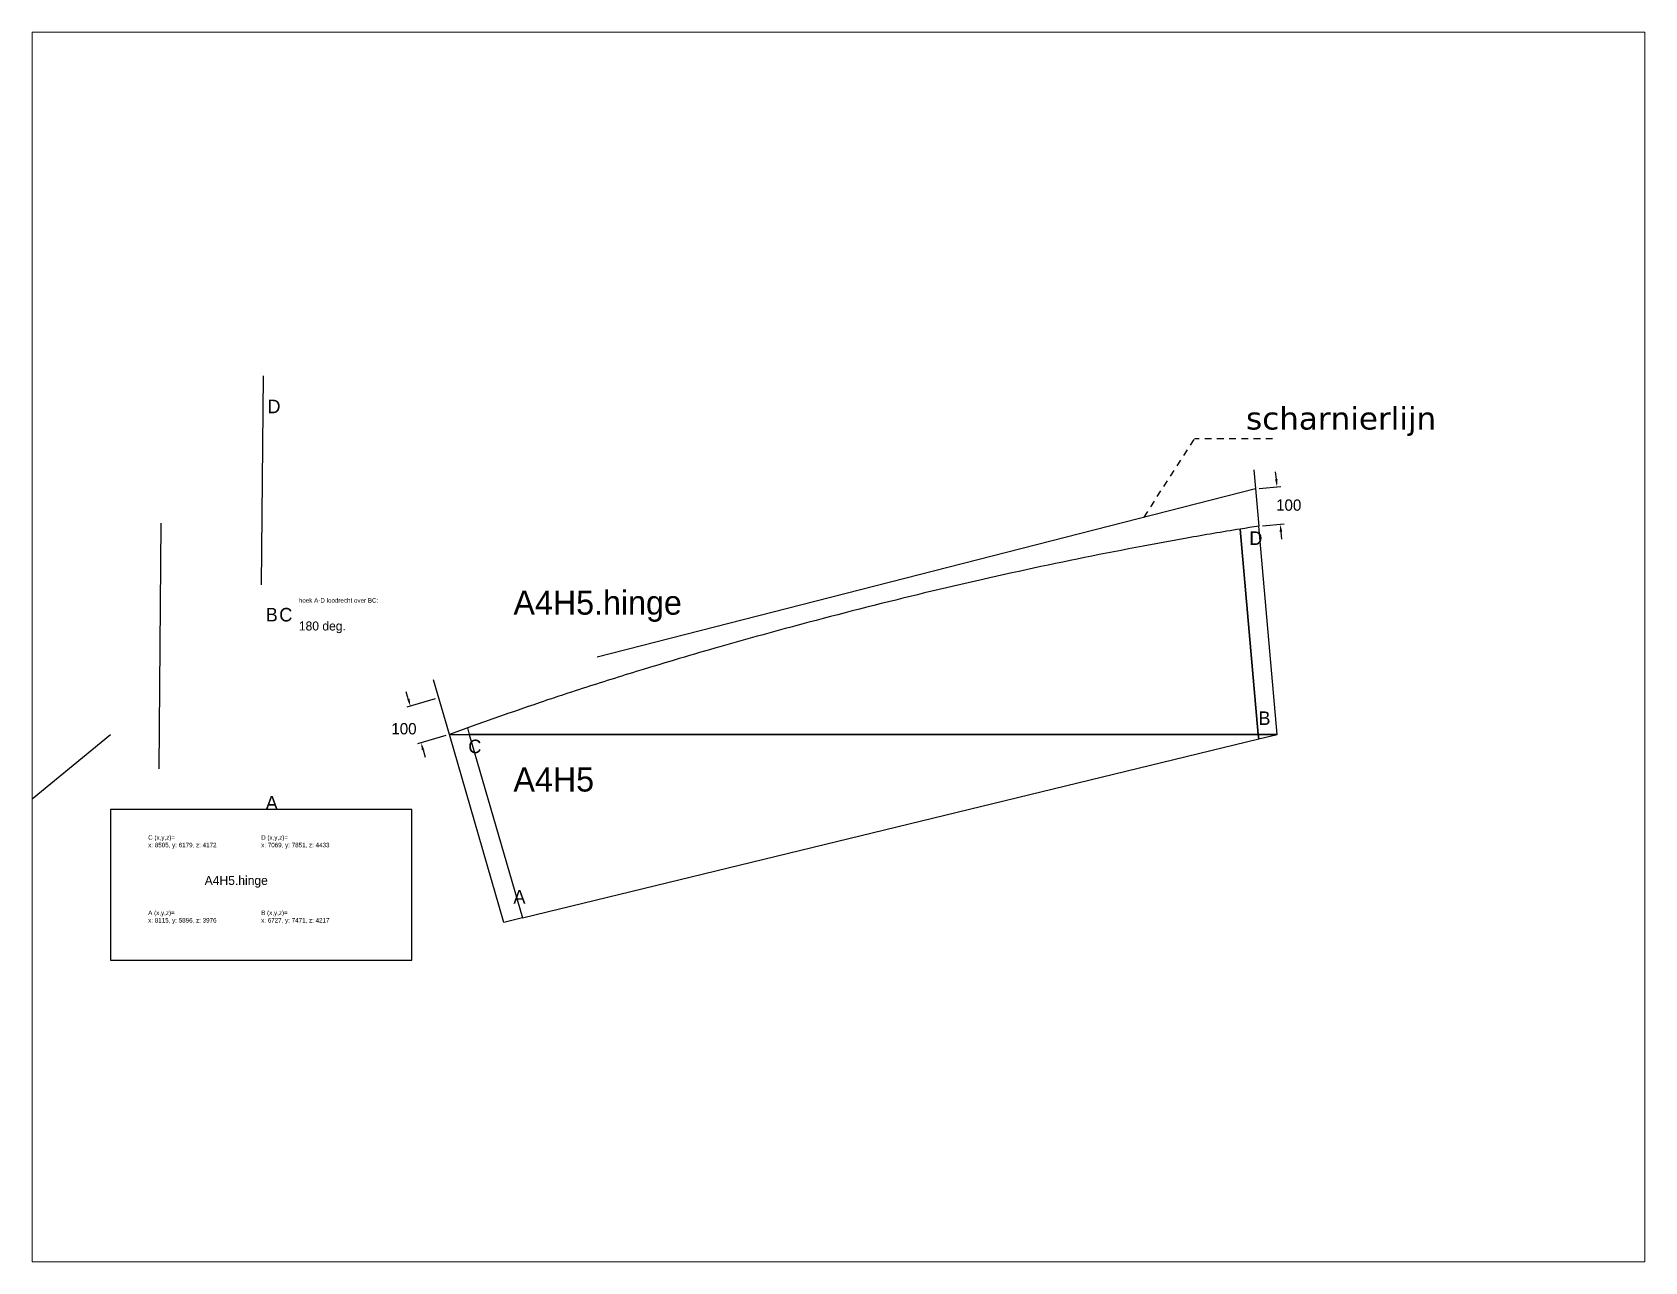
# Paper-space layout 'Layout1' of a CAD drawing. Extents: x -3 to 353, y -3 to 269.
# The model-space entities are those that its viewports show. They can reach past a viewport. Long polylines and large blocks are cut down to what shows.
import ezdxf

# ---------------------------------------------------------------- set-up
doc = ezdxf.new("R2010")
doc.units = 0
doc.header["$MEASUREMENT"] = 0
doc.linetypes.add('HIDDEN2', pattern=[0.1875, 0.125, -0.0625])
doc.layers.get('Defpoints').update_dxf_attribs({"linetype": 'CONTINUOUS'})
for name, color, linetype in [('08-connection.hingeA', 7, 'CONTINUOUS'), ('08-coord.marker.cut.hingeA', 7, 'CONTINUOUS'), ('08-dimensions', 6, 'CONTINUOUS'), ('08-text.hingeA', 7, 'CONTINUOUS'), ('10_HINGE.DETAIL.hatch', 7, 'CONTINUOUS'), ('65_SEGA_PLINES', 5, 'CONTINUOUS'), ('80_DOORS_A_HINGE', 5, 'CONTINUOUS')]:
    doc.layers.add(name, color=color, linetype=linetype)
doc.dimstyles.new('sndr', dxfattribs={"dimtxt": 30, "dimasz": 20, "dimexe": 10, "dimexo": 10, "dimgap": 20, "dimtad": 1, "dimtih": 1, "dimtoh": 1, "dimdec": 0, "dimzin": 0, "dimdsep": 46, "dimtxsty": 'Standard', "dimcen": 1, "dimadec": 0, "dimazin": 0, "dimtfac": 1, "dimtdec": 0, "dimtofl": 0, "dimtmove": 2, "dimatfit": 3, "dimfxl": 0, "dimtolj": 1, "dimtzin": 0, "dimarcsym": 0})

# ---------------------------------------------------------------- blocks, each defined once
blk = doc.blocks.new('*D13')
at = {"layer": '08-dimensions', "color": 0, "lineweight": -2}
for p, q in [((17183.8, 14229.3), (17178.3, 14248.5)), ((17255.4, 14229.2), (17179.8, 14207.3)), ((17283.5, 14132.3), (17207.9, 14110.4)), ((17223, 14094), (17228.6, 14074.8))]:
    blk.add_line(p, q, dxfattribs=at)
at = {"layer": '08-dimensions', "color": 0}
for points in [[(17187, 14230.2), (17180.6, 14228.3), (17189.4, 14210.1)], [(17226.2, 14094.9), (17219.8, 14093.1), (17217.5, 14113.2)]]:
    blk.add_solid(points, dxfattribs=at)
at = {"layer": 'Defpoints', "color": 0}
for p in [(17265, 14232, -0.8), (17189.4, 14210.1), (17293.1, 14135.1)]:
    blk.add_point(p, dxfattribs=at)
at = {"layer": '08-dimensions', "color": 0, "insert": (17172.3, 14149.9), "char_height": 30, "attachment_point": 5}
blk.add_mtext('\\A1;100', dxfattribs=at)
blk = doc.blocks.new('*D14')
at = {"layer": '08-dimensions', "color": 0, "lineweight": -2}
for p, q in [((19488.9, 14812.9), (19487.1, 14832.8)), ((19443.3, 14788.8), (19500.6, 14793.9)), ((19452.2, 14689.3), (19509.4, 14694.3)), ((19501.2, 14673.5), (19503, 14653.6))]:
    blk.add_line(p, q, dxfattribs=at)
at = {"layer": '08-dimensions', "color": 0}
for points in [[(19492.2, 14813.2), (19485.5, 14812.6), (19490.6, 14793)], [(19504.5, 14673.8), (19497.9, 14673.2), (19499.5, 14693.5)]]:
    blk.add_solid(points, dxfattribs=at)
at = {"layer": 'Defpoints', "color": 0}
for p in [(19433.4, 14787.9), (19490.6, 14793), (19442.2, 14688.4)]:
    blk.add_point(p, dxfattribs=at)
at = {"layer": '08-dimensions', "color": 0, "insert": (19521.8, 14744.1), "char_height": 30, "attachment_point": 5}
blk.add_mtext('\\A1;100', dxfattribs=at)

msp = doc.modelspace()

# ---------------------------------------------------------------- linework, layer by layer
at = {"layer": '08-connection.hingeA'}
msp.add_line((7592, 6873.5, 4204.2), (16393.1, 14135.1), dxfattribs=at)
at = {"layer": '08-text.hingeA', "color": 6}
msp.add_lwpolyline([(16393.1, 13535.1), (17193.1, 13535.1), (17193.1, 13935.1), (16393.1, 13935.1)], close=True, dxfattribs=at)
at = {"layer": '10_HINGE.DETAIL.hatch', "color": 6, "linetype": 'HIDDEN2'}
for p, q in [((19137.6, 14712.1, -0.1), (19271.7, 14920.2, 0)), ((19479.1, 14920.2), (19271.7, 14920.2))]:
    msp.add_line(p, q, dxfattribs=at)
at = {"layer": '10_HINGE.DETAIL.hatch', "color": 6, "linetype": 'HIDDEN2', "ltscale": 30}
msp.add_line((19428.9, 14838.4), (19442.2, 14688.4), dxfattribs=at)
at = {"layer": '65_SEGA_PLINES', "color": 2, "extrusion": (-1.93611e-07, -1.71647e-08, 1)}
for p, q in [((19193.2, 14646, 0), (19178.6, 14643.3, 0)), ((19207.7, 14648.6, 0), (19193.2, 14646, 0)), ((19222.3, 14651.3, 0), (19207.7, 14648.6, 0)), ((19236.9, 14653.9, 0), (19222.3, 14651.3, 0)), ((19251.4, 14656.5, 0), (19236.9, 14653.9, 0)), ((19260.3, 14658.1, 0), (19251.4, 14656.5, 0)), ((19269.1, 14659.7, 0), (19260.3, 14658.1, 0)), ((19277.9, 14661.2, 0), (19269.1, 14659.7, 0)), ((19286.7, 14662.8, 0), (19277.9, 14661.2, 0)), ((19295.6, 14664.3, 0), (19286.7, 14662.8, 0)), ((19304.4, 14665.8, 0), (19295.6, 14664.3, 0)), ((19313.2, 14667.3, 0), (19304.4, 14665.8, 0)), ((19322, 14668.8, 0), (19313.2, 14667.3, 0)), ((19330.8, 14670.3, 0), (19322, 14668.8, 0)), ((19339.7, 14671.8, 0), (19330.8, 14670.3, 0)), ((19348.5, 14673.3, 0), (19339.7, 14671.8, 0)), ((19357.3, 14674.8, 0), (19348.5, 14673.3, 0)), ((19366.1, 14676.2, 0), (19357.3, 14674.8, 0)), ((19374.9, 14677.7, 0), (19366.1, 14676.2, 0)), ((19383.8, 14679.1, 0), (19374.9, 14677.7, 0)), ((19392.6, 14680.5, 0), (19383.8, 14679.1, 0)), ((19441, 14135.1, 0), (19392.6, 14680.5, 0)), ((18979.8, 14604.8, 0), (18960.4, 14600.9, 0)), ((18999.1, 14608.7, 0), (18979.8, 14604.8, 0)), ((19018.5, 14612.6, 0), (18999.1, 14608.7, 0)), ((19037.9, 14616.4, 0), (19018.5, 14612.6, 0)), ((19057.3, 14620.2, 0), (19037.9, 14616.4, 0)), ((19076.7, 14624, 0), (19057.3, 14620.2, 0)), ((19096.1, 14627.8, 0), (19076.7, 14624, 0)), ((19115.5, 14631.5, 0), (19096.1, 14627.8, 0)), ((19135, 14635.2, 0), (19115.5, 14631.5, 0)), ((19149.5, 14637.9, 0), (19135, 14635.2, 0)), ((19164.1, 14640.6, 0), (19149.5, 14637.9, 0)), ((19178.6, 14643.3, 0), (19164.1, 14640.6, 0)), ((18767.1, 14559.7, 0), (18747.7, 14555.4, 0)), ((18786.4, 14564, 0), (18767.1, 14559.7, 0)), ((18805.7, 14568.2, 0), (18786.4, 14564, 0)), ((18825, 14572.4, 0), (18805.7, 14568.2, 0)), ((18844.4, 14576.6, 0), (18825, 14572.4, 0)), ((18863.7, 14580.7, 0), (18844.4, 14576.6, 0)), ((18883.1, 14584.8, 0), (18863.7, 14580.7, 0)), ((18902.4, 14588.9, 0), (18883.1, 14584.8, 0)), ((18921.8, 14592.9, 0), (18902.4, 14588.9, 0)), ((18941.1, 14596.9, 0), (18921.8, 14592.9, 0)), ((18960.4, 14600.9, 0), (18941.1, 14596.9, 0)), ((18593.5, 14519.9, 0), (18574.3, 14515.4, 0)), ((18612.8, 14524.5, 0), (18593.5, 14519.9, 0)), ((18632, 14529, 0), (18612.8, 14524.5, 0)), ((18651.3, 14533.5, 0), (18632, 14529, 0)), ((18670.6, 14537.9, 0), (18651.3, 14533.5, 0)), ((18689.9, 14542.3, 0), (18670.6, 14537.9, 0)), ((18709.1, 14546.7, 0), (18689.9, 14542.3, 0)), ((18728.4, 14551.1, 0), (18709.1, 14546.7, 0)), ((18747.7, 14555.4, 0), (18728.4, 14551.1, 0)), ((18420.4, 14477.7, 0), (18401.1, 14472.8, 0)), ((18439.6, 14482.5, 0), (18420.4, 14477.7, 0)), ((18458.8, 14487.3, 0), (18439.6, 14482.5, 0)), ((18478.1, 14492, 0), (18458.8, 14487.3, 0)), ((18497.3, 14496.8, 0), (18478.1, 14492, 0)), ((18516.6, 14501.5, 0), (18497.3, 14496.8, 0)), ((18535.8, 14506.1, 0), (18516.6, 14501.5, 0)), ((18555, 14510.8, 0), (18535.8, 14506.1, 0)), ((18574.3, 14515.4, 0), (18555, 14510.8, 0)), ((18247.6, 14432.9, 0), (18228.4, 14427.8, 0)), ((18266.7, 14438, 0), (18247.6, 14432.9, 0)), ((18285.9, 14443.1, 0), (18266.7, 14438, 0)), ((18305.1, 14448.1, 0), (18285.9, 14443.1, 0)), ((18324.3, 14453.1, 0), (18305.1, 14448.1, 0)), ((18343.5, 14458.1, 0), (18324.3, 14453.1, 0)), ((18362.7, 14463, 0), (18343.5, 14458.1, 0)), ((18381.9, 14467.9, 0), (18362.7, 14463, 0)), ((18401.1, 14472.8, 0), (18381.9, 14467.9, 0)), ((18085.2, 14388.7, 0), (18072.8, 14385.2, 0)), ((18097.6, 14392.1, 0), (18085.2, 14388.7, 0)), ((18110, 14395.6, 0), (18097.6, 14392.1, 0)), ((18122.4, 14399, 0), (18110, 14395.6, 0)), ((18134.8, 14402.4, 0), (18122.4, 14399, 0)), ((18147.2, 14405.8, 0), (18134.8, 14402.4, 0)), ((18159.6, 14409.2, 0), (18147.2, 14405.8, 0)), ((18172.1, 14412.6, 0), (18159.6, 14409.2, 0)), ((18184.5, 14416, 0), (18172.1, 14412.6, 0)), ((18196.9, 14419.4, 0), (18184.5, 14416, 0)), ((18209.3, 14422.7, 0), (18196.9, 14419.4, 0)), ((18228.4, 14427.8, 0), (18209.3, 14422.7, 0)), ((17943.7, 14348.3, 0), (17930.3, 14344.3, 0)), ((17957.2, 14352.2, 0), (17943.7, 14348.3, 0)), ((17970.6, 14356.1, 0), (17957.2, 14352.2, 0)), ((17984, 14360, 0), (17970.6, 14356.1, 0)), ((17997.5, 14363.8, 0), (17984, 14360, 0)), ((18010.9, 14367.7, 0), (17997.5, 14363.8, 0)), ((18023.3, 14371.2, 0), (18010.9, 14367.7, 0)), ((18035.7, 14374.7, 0), (18023.3, 14371.2, 0)), ((18048, 14378.2, 0), (18035.7, 14374.7, 0)), ((18060.4, 14381.7, 0), (18048, 14378.2, 0)), ((18072.8, 14385.2, 0), (18060.4, 14381.7, 0)), ((17807.8, 14307.6, 0), (17788.6, 14301.8, 0)), ((17826.9, 14313.4, 0), (17807.8, 14307.6, 0)), ((17846, 14319.2, 0), (17826.9, 14313.4, 0)), ((17865.2, 14325, 0), (17846, 14319.2, 0)), ((17884.3, 14330.7, 0), (17865.2, 14325, 0)), ((17903.5, 14336.4, 0), (17884.3, 14330.7, 0)), ((17916.9, 14340.4, 0), (17903.5, 14336.4, 0)), ((17930.3, 14344.3, 0), (17916.9, 14340.4, 0)), ((17655.2, 14259.8, 0), (17645.7, 14256.7, 0)), ((17664.7, 14262.9, 0), (17655.2, 14259.8, 0)), ((17674.2, 14265.9, 0), (17664.7, 14262.9, 0)), ((17683.7, 14268.9, 0), (17674.2, 14265.9, 0)), ((17693.2, 14272, 0), (17683.7, 14268.9, 0)), ((17702.8, 14275, 0), (17693.2, 14272, 0)), ((17712.3, 14278, 0), (17702.8, 14275, 0)), ((17721.9, 14281, 0), (17712.3, 14278, 0)), ((17731.4, 14284, 0), (17721.9, 14281, 0)), ((17740.9, 14287, 0), (17731.4, 14284, 0)), ((17750.5, 14290, 0), (17740.9, 14287, 0)), ((17760, 14292.9, 0), (17750.5, 14290, 0)), ((17769.5, 14295.9, 0), (17760, 14292.9, 0)), ((17779.1, 14298.8, 0), (17769.5, 14295.9, 0)), ((17788.6, 14301.8, 0), (17779.1, 14298.8, 0)), ((17533.9, 14219.7, 0), (17516.8, 14213.9, 0)), ((17542.5, 14222.7, 0), (17533.9, 14219.7, 0)), ((17551.1, 14225.6, 0), (17542.5, 14222.7, 0)), ((17559.7, 14228.5, 0), (17551.1, 14225.6, 0)), ((17564, 14229.9, 0), (17559.7, 14228.5, 0)), ((17568.3, 14231.4, 0), (17564, 14229.9, 0)), ((17572, 14232.6, 0), (17568.3, 14231.4, 0)), ((17575.7, 14233.9, 0), (17572, 14232.6, 0)), ((17583.2, 14236.3, 0), (17575.7, 14233.9, 0)), ((17590.7, 14238.8, 0), (17583.2, 14236.3, 0)), ((17598.1, 14241.3, 0), (17590.7, 14238.8, 0)), ((17607.6, 14244.4, 0), (17598.1, 14241.3, 0)), ((17617.1, 14247.5, 0), (17607.6, 14244.4, 0)), ((17626.7, 14250.6, 0), (17617.1, 14247.5, 0)), ((17636.2, 14253.7, 0), (17626.7, 14250.6, 0)), ((17645.7, 14256.7, 0), (17636.2, 14253.7, 0)), ((17408.5, 14176.3, 0), (17385.9, 14168.3, 0)), ((17431.1, 14184.2, 0), (17408.5, 14176.3, 0)), ((17448.2, 14190.2, 0), (17431.1, 14184.2, 0)), ((17465.4, 14196.1, 0), (17448.2, 14190.2, 0)), ((17482.5, 14202.1, 0), (17465.4, 14196.1, 0)), ((17499.6, 14208, 0), (17482.5, 14202.1, 0)), ((17516.8, 14213.9, 0), (17499.6, 14208, 0)), ((17363.3, 14160.3, 0), (17293.1, 14135.1)), ((17340.7, 14152.2, 0), (17345.7, 14135.1, 0)), ((17345.7, 14135.1, 0), (19441, 14135.1, 0)), ((17385.9, 14168.3, 0), (17363.3, 14160.3, 0))]:
    msp.add_line(p, q, dxfattribs=at)
at = {"layer": '65_SEGA_PLINES', "color": 2, "extrusion": (0.999967, -0.008071, 1.93615e-07)}
msp.add_lwpolyline([(14570.1, -2147.9), (14570.1, -2198.1), (15123.4, -2149.1), (15121.5, -2136.7), (15119.5, -2124.2), (15117.6, -2111.9), (15115.6, -2099.5), (14570.1, -2147.9)], dxfattribs=at)
msp.add_lwpolyline([(14570.1, -2147.9), (14570.1, -2198.1), (15123.4, -2149.1), (15121.5, -2136.7), (15119.5, -2124.2), (15117.6, -2111.9), (15115.6, -2099.5), (14570.1, -2147.9)], dxfattribs=at)
at = {"layer": '65_SEGA_PLINES', "color": 2, "extrusion": (0.999967, -0.008071, 1.93611e-07)}
msp.add_lwpolyline([(14570.2, -52.6), (14570.1, -2147.9), (15115.6, -2099.5), (15114.2, -2090.6), (15112.7, -2081.8), (15111.3, -2073), (15109.8, -2064.2), (15108.3, -2055.3), (15106.9, -2046.5), (15105.4, -2037.7), (15103.9, -2028.9), (15102.4, -2020.1), (15100.9, -2011.3), (15099.3, -2002.4), (15097.8, -1993.6), (15096.3, -1984.8), (15094.7, -1976), (15093.2, -1967.1), (15091.6, -1958.3), (15089, -1943.7), (15086.4, -1929.2), (15083.7, -1914.6), (15081, -1900), (15078.4, -1885.5), (15075.7, -1870.9), (15073, -1856.4), (15070.2, -1841.8), (15066.5, -1822.4), (15062.8, -1802.9), (15059.1, -1783.5), (15055.3, -1764.1), (15051.5, -1744.8), (15047.7, -1725.4), (15043.8, -1706), (15039.9, -1686.7), (15035.9, -1667.3), (15032, -1648), (15028, -1628.6), (15023.9, -1609.3), (15019.9, -1589.9), (15015.8, -1570.6), (15011.6, -1551.3), (15007.5, -1531.9), (15003.3, -1512.6), (14999, -1493.3), (14994.8, -1473.9), (14990.5, -1454.6), (14986.2, -1435.3), (14981.8, -1416), (14977.4, -1396.7), (14973, -1377.4), (14968.5, -1358.2), (14964.1, -1338.9), (14959.5, -1319.6), (14955, -1300.4), (14950.4, -1281.1), (14945.8, -1261.9), (14941.2, -1242.7), (14936.5, -1223.4), (14931.8, -1204.2), (14927.1, -1185), (14922.3, -1165.7), (14917.5, -1146.5), (14912.7, -1127.2), (14907.9, -1108), (14903, -1088.8), (14898.1, -1069.6), (14893.1, -1050.3), (14888.2, -1031.1), (14883.2, -1011.9), (14878.1, -992.8), (14873.1, -973.6), (14868, -954.4), (14862.9, -935.3), (14857.8, -916.2), (14854.4, -903.8), (14851.1, -891.3), (14847.7, -878.9), (14844.3, -866.5), (14840.9, -854.1), (14837.5, -841.7), (14834.1, -829.3), (14830.6, -816.9), (14827.2, -804.5), (14823.7, -792.1), (14820.3, -779.7), (14816.8, -767.3), (14813.3, -754.9), (14809.8, -742.5), (14806.3, -730.2), (14802.7, -717.8), (14798.9, -704.4), (14795, -690.9), (14791.1, -677.5), (14787.2, -664), (14783.3, -650.6), (14779.4, -637.2), (14775.4, -623.8), (14771.5, -610.3), (14765.8, -591.2), (14760.1, -572.1), (14754.3, -552.9), (14748.5, -533.8), (14742.7, -514.6), (14736.8, -495.5), (14733.9, -486), (14730.9, -476.4), (14728, -466.9), (14725, -457.3), (14722, -447.8), (14719.1, -438.3), (14716.1, -428.7), (14713.1, -419.2), (14710, -409.7), (14707, -400.1), (14704, -390.6), (14701, -381.1), (14697.9, -371.6), (14694.9, -362.1), (14691.8, -352.5), (14688.7, -343), (14685.7, -333.5), (14682.6, -324), (14679.4, -314.5), (14676.3, -305), (14673.9, -297.6), (14671.4, -290.1), (14668.9, -282.6), (14667.7, -278.9), (14666.4, -275.2), (14665, -270.9), (14663.5, -266.6), (14660.6, -258), (14657.7, -249.4), (14654.8, -240.8), (14648.9, -223.7), (14643.1, -206.5), (14637.1, -189.4), (14631.2, -172.2), (14625.2, -155.1), (14619.3, -138), (14611.3, -115.4), (14603.3, -92.8), (14595.3, -70.2), (14587.3, -47.6), (14570.2, -52.6)], dxfattribs=at)
msp.add_lwpolyline([(14570.2, -52.6), (14570.1, -2147.9), (15115.6, -2099.5), (15114.2, -2090.6), (15112.7, -2081.8), (15111.3, -2073), (15109.8, -2064.2), (15108.3, -2055.3), (15106.9, -2046.5), (15105.4, -2037.7), (15103.9, -2028.9), (15102.4, -2020.1), (15100.9, -2011.3), (15099.3, -2002.4), (15097.8, -1993.6), (15096.3, -1984.8), (15094.7, -1976), (15093.2, -1967.1), (15091.6, -1958.3), (15089, -1943.7), (15086.4, -1929.2), (15083.7, -1914.6), (15081, -1900), (15078.4, -1885.5), (15075.7, -1870.9), (15073, -1856.4), (15070.2, -1841.8), (15066.5, -1822.4), (15062.8, -1802.9), (15059.1, -1783.5), (15055.3, -1764.1), (15051.5, -1744.8), (15047.7, -1725.4), (15043.8, -1706), (15039.9, -1686.7), (15035.9, -1667.3), (15032, -1648), (15028, -1628.6), (15023.9, -1609.3), (15019.9, -1589.9), (15015.8, -1570.6), (15011.6, -1551.3), (15007.5, -1531.9), (15003.3, -1512.6), (14999, -1493.3), (14994.8, -1473.9), (14990.5, -1454.6), (14986.2, -1435.3), (14981.8, -1416), (14977.4, -1396.7), (14973, -1377.4), (14968.5, -1358.2), (14964.1, -1338.9), (14959.5, -1319.6), (14955, -1300.4), (14950.4, -1281.1), (14945.8, -1261.9), (14941.2, -1242.7), (14936.5, -1223.4), (14931.8, -1204.2), (14927.1, -1185), (14922.3, -1165.7), (14917.5, -1146.5), (14912.7, -1127.2), (14907.9, -1108), (14903, -1088.8), (14898.1, -1069.6), (14893.1, -1050.3), (14888.2, -1031.1), (14883.2, -1011.9), (14878.1, -992.8), (14873.1, -973.6), (14868, -954.4), (14862.9, -935.3), (14857.8, -916.2), (14854.4, -903.8), (14851.1, -891.3), (14847.7, -878.9), (14844.3, -866.5), (14840.9, -854.1), (14837.5, -841.7), (14834.1, -829.3), (14830.6, -816.9), (14827.2, -804.5), (14823.7, -792.1), (14820.3, -779.7), (14816.8, -767.3), (14813.3, -754.9), (14809.8, -742.5), (14806.3, -730.2), (14802.7, -717.8), (14798.9, -704.4), (14795, -690.9), (14791.1, -677.5), (14787.2, -664), (14783.3, -650.6), (14779.4, -637.2), (14775.4, -623.8), (14771.5, -610.3), (14765.8, -591.2), (14760.1, -572.1), (14754.3, -552.9), (14748.5, -533.8), (14742.7, -514.6), (14736.8, -495.5), (14733.9, -486), (14730.9, -476.4), (14728, -466.9), (14725, -457.3), (14722, -447.8), (14719.1, -438.3), (14716.1, -428.7), (14713.1, -419.2), (14710, -409.7), (14707, -400.1), (14704, -390.6), (14701, -381.1), (14697.9, -371.6), (14694.9, -362.1), (14691.8, -352.5), (14688.7, -343), (14685.7, -333.5), (14682.6, -324), (14679.4, -314.5), (14676.3, -305), (14673.9, -297.6), (14671.4, -290.1), (14668.9, -282.6), (14667.7, -278.9), (14666.4, -275.2), (14665, -270.9), (14663.5, -266.6), (14660.6, -258), (14657.7, -249.4), (14654.8, -240.8), (14648.9, -223.7), (14643.1, -206.5), (14637.1, -189.4), (14631.2, -172.2), (14625.2, -155.1), (14619.3, -138), (14611.3, -115.4), (14603.3, -92.8), (14595.3, -70.2), (14587.3, -47.6), (14570.2, -52.6)], dxfattribs=at)
at = {"layer": '65_SEGA_PLINES', "color": 2, "extrusion": (-1.93615e-07, -1.71701e-08, 1)}
msp.add_lwpolyline([(19441, 14135.1), (19491.3, 14135.1), (19442.2, 14688.4), (19429.8, 14686.4), (19417.4, 14684.5), (19405, 14682.5), (19392.6, 14680.5), (19441, 14135.1)], dxfattribs=at)
msp.add_lwpolyline([(19441, 14135.1), (19491.3, 14135.1), (19442.2, 14688.4), (19429.8, 14686.4), (19417.4, 14684.5), (19405, 14682.5), (19392.6, 14680.5), (19441, 14135.1)], dxfattribs=at)
at = {"layer": '65_SEGA_PLINES', "extrusion": (-1, 2.27924e-15, 3.88578e-16)}
msp.add_lwpolyline([(-13947.5, -193.9), (-14423.1, -2148.9), (-14435.1, -2147.8), (-14435.1, -52.6), (-13947.5, -193.9)], dxfattribs=at)
msp.add_lwpolyline([(-13947.5, -193.9), (-14423.1, -2148.9), (-14435.1, -2147.8), (-14435.1, -52.6), (-13947.5, -193.9)], dxfattribs=at)
at = {"layer": '65_SEGA_PLINES', "extrusion": (-1, 3.52824e-15, -2.55351e-15)}
msp.add_lwpolyline([(-14435.1, -52.6), (-13947.5, -193.9), (-13935.5, -144.8), (-14435.1, 0), (-14435.1, -52.6)], dxfattribs=at)
msp.add_lwpolyline([(-14435.1, -52.6), (-13947.5, -193.9), (-13935.5, -144.8), (-14435.1, 0), (-14435.1, -52.6)], dxfattribs=at)
at = {"layer": '65_SEGA_PLINES', "extrusion": (1, -6.35497e-14, -1.22125e-14)}
msp.add_lwpolyline([(14423.1, -2148.9), (14435.1, -2198.1), (14435.1, -2147.8), (14423.1, -2148.9)], dxfattribs=at)
msp.add_lwpolyline([(14423.1, -2148.9), (14435.1, -2198.1), (14435.1, -2147.8), (14423.1, -2148.9)], dxfattribs=at)
at = {"layer": '65_SEGA_PLINES', "extrusion": (2.55351e-15, 3.4972e-15, -1)}
msp.add_lwpolyline([(-17345.7, 14135.1), (-17487, 13647.5), (-17437.9, 13635.5), (-17293.1, 14135.1), (-17345.7, 14135.1)], dxfattribs=at)
msp.add_lwpolyline([(-17345.7, 14135.1), (-17487, 13647.5), (-17437.9, 13635.5), (-17293.1, 14135.1), (-17345.7, 14135.1)], dxfattribs=at)
at = {"layer": '65_SEGA_PLINES', "extrusion": (-4.16334e-16, 2.2482e-15, -1)}
msp.add_lwpolyline([(-17487, 13647.5), (-19442, 14123.1), (-19441, 14135.1), (-17345.7, 14135.1), (-17487, 13647.5)], dxfattribs=at)
msp.add_lwpolyline([(-17487, 13647.5), (-19442, 14123.1), (-19441, 14135.1), (-17345.7, 14135.1), (-17487, 13647.5)], dxfattribs=at)
at = {"layer": '65_SEGA_PLINES'}
msp.add_lwpolyline([(19442, 14123.1), (19491.3, 14135.1), (19441, 14135.1), (19442, 14123.1)], dxfattribs=at)
msp.add_lwpolyline([(19442, 14123.1), (19491.3, 14135.1), (19441, 14135.1), (19442, 14123.1)], dxfattribs=at)
at = {"layer": '80_DOORS_A_HINGE', "color": 2, "extrusion": (-0.943934, 0.320335, 0.079832)}
msp.add_line((16798.4, 15087.9, -2140.2), (16793.1, 14532, 28.1), dxfattribs=at)
at = {"layer": '80_DOORS_A_HINGE', "color": 3, "linetype": 'HIDDEN2', "ltscale": 100, "extrusion": (-0.079832, 0.312707, -0.946489)}
msp.add_line((19433.4, 14787.9), (17265, 14232, -0.8), dxfattribs=at)
at = {"layer": '80_DOORS_A_HINGE', "color": 6, "linetype": 'HIDDEN2', "ltscale": 30}
msp.add_line((17293.1, 14135.1), (17251.1, 14280, -1.2), dxfattribs=at)
at = {"layer": '80_DOORS_A_HINGE', "color": 2, "extrusion": (-0.060559, -0.087691, 0.994305)}
msp.add_lwpolyline([(5615.4, 21064.5), (5248.7, 21607.8)], dxfattribs=at)
at = {"layer": '80_DOORS_A_HINGE', "color": 2, "extrusion": (-0.999967, 0.008071, -1.93615e-07)}
msp.add_lwpolyline([(-15172.8, -2141.1), (-15149.8, -2003.7), (-15125.2, -1866.5), (-15099, -1729.6), (-15071.2, -1592.9), (-15041.9, -1456.5), (-15011, -1320.4), (-14978.5, -1184.7), (-14944.5, -1049.4), (-14908.9, -914.4), (-14871.8, -779.9), (-14833.2, -645.8), (-14793, -512.2), (-14751.3, -379.1), (-14708.1, -246.6), (-14663.4, -114.6), (-14617.2, 16.9)], dxfattribs=at)

# ---------------------------------------------------------------- texts
at = {"layer": '08-coord.marker.cut.hingeA', "color": 6}
for s, p in [('A4H5.hinge', (17463, 14453.1)), ('A4H5', (17463, 13983.2))]:
    msp.add_text(s, height=64, dxfattribs=at).set_placement(p)
at = {"layer": '08-dimensions', "linetype": 'HIDDEN2', "insert": (19408.5, 15005.1), "char_height": 60, "width": 776.042, "attachment_point": 1}
msp.add_mtext('{\\fVerdana|b0|i0|c0|p34;scharnierlijn}', dxfattribs=at)
at = {"layer": '08-text.hingeA', "color": 6}
for s, height, p in [('D', 36, (16809.6, 14988.4, -2149.1)), ('D', 36, (19417.2, 14638.4)), ('hoek A-D loodrecht over BC: ', 12, (16893.1, 14485.1)), ('B', 36, (16805.1, 14435.1)), ('C', 36, (16841.1, 14435.1)), ('180 deg.', 24, (16893.1, 14411.1)), ('B', 36, (19441.3, 14160.1)), ('C', 36, (17343.1, 14085.1)), ('A', 36, (16805.1, 13935.5, -144.8)), ('x: 8505, y: 6179, z: 4172', 12, (16493.1, 13835.1)), ('C (x,y,z)=', 12, (16493.1, 13855.1)), ('x: 7069, y: 7851, z: 4433', 12, (16793.1, 13835.1)), ('D (x,y,z)=', 12, (16793.1, 13855.1)), ('A4H5.hinge', 24, (16643.1, 13735.1)), ('A', 36, (17462.9, 13685.5)), ('A (x,y,z)=', 12, (16493.1, 13655.1)), ('B (x,y,z)=', 12, (16793.1, 13655.1)), ('x: 8115, y: 5896, z: 3976', 12, (16493.1, 13635.1)), ('x: 6727, y: 7471, z: 4217', 12, (16793.1, 13635.1))]:
    msp.add_text(s, height=height, dxfattribs=at).set_placement(p)

# ---------------------------------------------------------------- dimensions: what is measured, and where the dimension line sits
at = {"layer": '08-dimensions'}
dim = msp.add_linear_dim(base=(19490.6, 14793), p1=(19442.2, 14688.4), p2=(19433.4, 14787.9), angle=95.0678, dimstyle='sndr', dxfattribs=at)
dim.commit()
dim.dimension.update_dxf_attribs({"geometry": '*D14', "text_midpoint": (19521.8, 14744.1), "dimtype": 161})
dim = msp.add_linear_dim(base=(17189.4, 14210.1), p1=(17293.1, 14135.1), p2=(17265, 14232, -0.8), angle=106.1642, text='100', dimstyle='sndr', dxfattribs=at)
dim.commit()
dim.dimension.update_dxf_attribs({"geometry": '*D13', "text_midpoint": (17172.3, 14149.9), "dimtype": 161})

psp = doc.layouts.get("Layout1")

# ---------------------------------------------------------------- viewports
at = {"layer": '10_HINGE.DETAIL.hatch', "linetype": 'HIDDEN2', "view_target_point": (-1449, -7573.74)}
psp.add_viewport(center=(175.05, 133.37), size=(356.42, 271.9062), view_center_point=(19775.15, 21941), view_height=3266.6966, dxfattribs=at)

doc.saveas('drawing.dxf')
